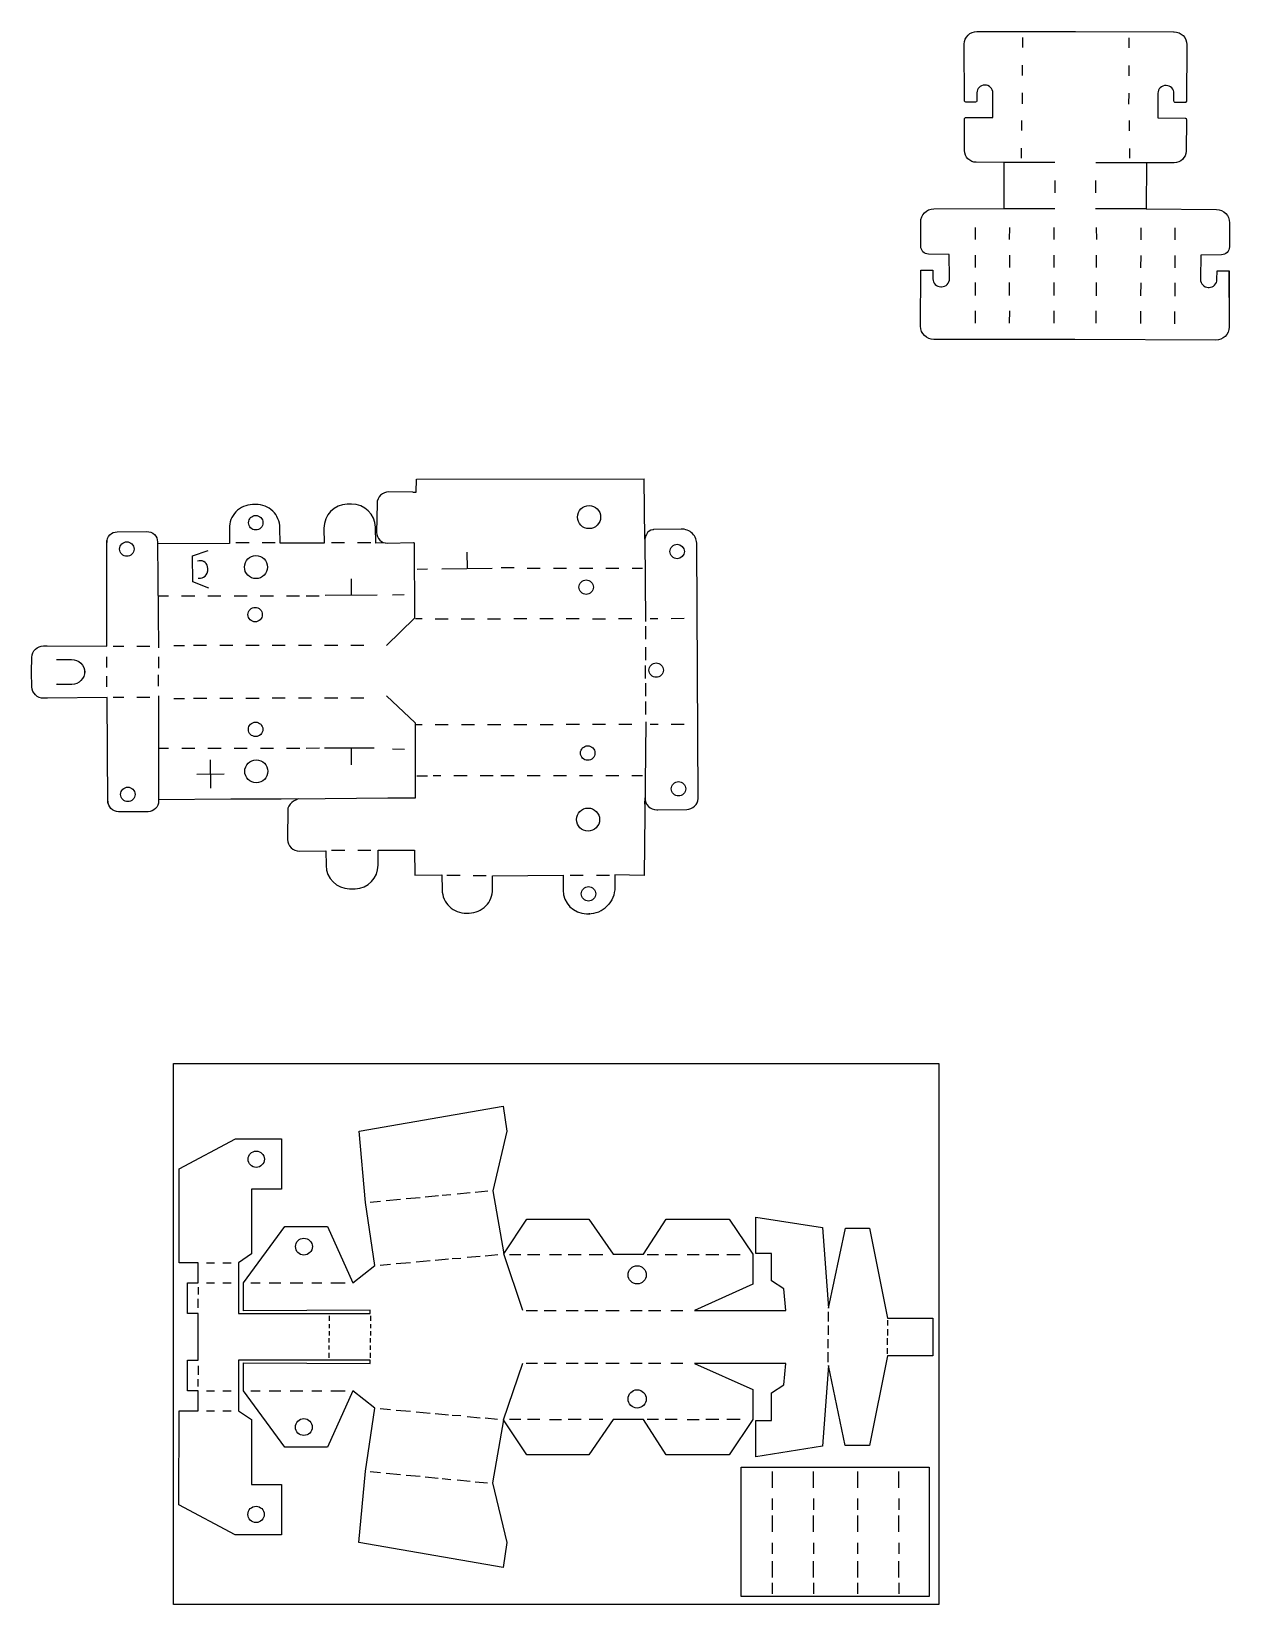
# Model space of a CAD drawing. Header units: millimetres. Extents: x -232 to 225, y 117 to 717.
import ezdxf

# ---------------------------------------------------------------- set-up
doc = ezdxf.new("R2010")
doc.units = ezdxf.units.MM
doc.layers.get('0').update_dxf_attribs({"linetype": 'CONTINUOUS'})

msp = doc.modelspace()

# ---------------------------------------------------------------- linework, layer by layer
for p, q in [((145.88, 714.61), (145.88, 710.78)), ((186.47, 714.51), (186.46, 710.68)), ((145.79, 704.05), (145.79, 700.1)), ((186.52, 703.95), (186.5, 700)), ((145.82, 693.46), (145.82, 689.3)), ((186.44, 693.36), (186.42, 689.2)), ((145.57, 682.95), (145.57, 679.1)), ((186.64, 682.85), (186.62, 679)), ((145.37, 672.37), (145.37, 668.6)), ((186.78, 672.27), (186.76, 668.5)), ((158.26, 666.92), (138.89, 666.92)), ((193.24, 666.79), (173.87, 666.79)), ((158.25, 660), (158.25, 655.38)), ((173.84, 659.96), (173.82, 655.34)), ((138.94, 649.31), (158.26, 649.31)), ((193.1, 649.18), (173.79, 649.18)), ((127.92, 642.1), (127.87, 637.57)), ((140.92, 642.1), (140.87, 637.57)), ((157.92, 642.1), (157.87, 637.57)), ((174.08, 642.06), (174.11, 637.53)), ((191.08, 641.98), (191.11, 637.44)), ((204.08, 641.92), (204.11, 637.38)), ((127.92, 631.59), (127.92, 626.86)), ((140.92, 631.59), (140.92, 626.86)), ((157.92, 631.59), (157.92, 626.86)), ((174.03, 631.55), (174.01, 626.83)), ((191.03, 631.46), (191.01, 626.74)), ((204.03, 631.4), (204.01, 626.68)), ((107.12, 615.62), (107.15, 625.82)), ((224.76, 615.33), (224.77, 625.53)), ((127.88, 621.15), (127.88, 616.1)), ((140.88, 621.15), (140.88, 616.1)), ((157.88, 621.15), (157.88, 616.1)), ((174.02, 621.11), (173.99, 616.06)), ((191.02, 621.03), (190.99, 615.98)), ((204.02, 620.96), (203.99, 615.92)), ((127.92, 610.3), (127.85, 605.58)), ((140.92, 610.3), (140.85, 605.58)), ((157.92, 610.3), (157.85, 605.58)), ((173.93, 610.26), (173.97, 605.54)), ((190.93, 610.18), (190.97, 605.46)), ((203.93, 610.11), (203.97, 605.39)), ((-85.21, 546.06), (1.58, 546.2)), ((1.83, 523.18), (1.58, 546.2)), ((-86.62, 541.15), (-95.77, 541.24)), ((-86.62, 541.15), (-85.32, 541.12)), ((-85.32, 541.12), (-85.21, 546.06)), ((-146.49, 536.43), (-147.8, 536.4)), ((-110.05, 536.52), (-111.69, 536.49)), ((-100.31, 536.79), (-100.45, 525.72)), ((-203.38, 482.44), (-203.37, 522.68)), ((-203.37, 522.68), (-203.37, 521.95)), ((-199.41, 526), (-188.09, 526.12)), ((-184.05, 522.12), (-184.05, 521.48)), ((-156.65, 527.22), (-156.53, 521.58)), ((-137.25, 521.71), (-137.35, 527.57)), ((-120.55, 527.39), (-120.48, 521.71)), ((-100.77, 521.71), (-100.91, 527.73)), ((1.83, 523.18), (2.15, 491.84)), ((5.04, 526.82), (4.95, 526.81)), ((5.12, 526.83), (5.04, 526.82)), ((5.2, 526.84), (5.12, 526.83)), ((15.71, 527.04), (5.2, 526.84)), ((-156.53, 521.58), (-184.05, 521.48)), ((-184.05, 521.48), (-183.72, 481.71)), ((-170.72, 516.81), (-164.68, 518.81)), ((-170.55, 506.98), (-170.72, 516.81)), ((-149.13, 521.75), (-154.13, 521.75)), ((-139.13, 521.75), (-144.13, 521.75)), ((-120.48, 521.71), (-137.25, 521.71)), ((-112.71, 521.75), (-117.71, 521.75)), ((-102.71, 521.75), (-107.71, 521.75)), ((-97.22, 521.74), (-100.77, 521.71)), ((-96.37, 521.67), (-86.53, 521.87)), ((-86.53, 521.87), (-86.17, 521.82)), ((-86.17, 521.82), (-85.99, 493.06)), ((-66.05, 518.26), (-65.94, 512)), ((22.14, 424.26), (21.73, 521.09)), ((-166.46, 514.68), (-166.52, 514.71)), ((-166.4, 514.65), (-166.46, 514.68)), ((-81.03, 511.74), (-85.03, 511.67)), ((-75.54, 511.84), (-56.34, 512.17)), ((-47.98, 512.32), (-52.98, 512.23)), ((-38.03, 512), (-43.03, 512)), ((-28.03, 512), (-33.03, 512)), ((-18.03, 512), (-23.03, 512)), ((-8.03, 512), (-13.03, 512)), ((1, 512), (-3.03, 512)), ((-164.45, 504.52), (-170.55, 506.98)), ((-110.12, 508.01), (-110.12, 501.75)), ((-183.88, 501.6), (-179.85, 501.6)), ((-174.85, 501.6), (-169.85, 501.6)), ((-164.85, 501.6), (-159.85, 501.6)), ((-154.85, 501.6), (-149.85, 501.6)), ((-144.85, 501.6), (-139.85, 501.6)), ((-134.85, 501.6), (-129.85, 501.6)), ((-127.35, 501.6), (-122.35, 501.6)), ((-100.2, 501.8), (-120.05, 501.7)), ((-94.39, 502.01), (-89.9, 502.06)), ((-85.99, 493.06), (-96.74, 482.61)), ((-83.15, 492.84), (-85.65, 492.84)), ((-78.15, 492.84), (-73.15, 492.84)), ((-68.15, 492.84), (-63.15, 492.84)), ((-58.15, 492.84), (-53.15, 492.84)), ((-43.15, 492.84), (-48.15, 492.84)), ((-33.15, 492.84), (-38.15, 492.84)), ((-23.15, 492.84), (-28.15, 492.84)), ((-18.15, 492.84), (-13.15, 492.84)), ((-3.15, 492.84), (-8.15, 492.84)), ((6.85, 492.84), (3.85, 492.84)), ((16.85, 492.88), (11.85, 492.86)), ((2.08, 490.02), (2.08, 485.02)), ((-227.51, 482.52), (-226.13, 482.51)), ((-226.13, 482.51), (-203.38, 482.44)), ((-196.94, 482.21), (-200.94, 482.21)), ((-186.94, 482.23), (-191.94, 482.22)), ((-187.91, 482.32), (-187.91, 482.28)), ((-177.81, 482.63), (-173.79, 482.65)), ((-165.31, 482.63), (-170.31, 482.63)), ((-155.31, 482.63), (-160.31, 482.63)), ((-145.31, 482.63), (-150.31, 482.63)), ((-135.31, 482.63), (-140.31, 482.63)), ((-125.31, 482.63), (-130.31, 482.63)), ((-115.31, 482.63), (-120.31, 482.63)), ((-105.31, 482.63), (-110.31, 482.63)), ((2.08, 482.02), (2.08, 477.02)), ((-232.14, 472.49), (-232.02, 478.12)), ((-222.57, 477.27), (-216.82, 477.31)), ((-203.46, 478.3), (-203.46, 474.25)), ((-183.74, 478.27), (-183.72, 473.96)), ((2.08, 470.02), (2.08, 475.02)), ((-231.98, 466.86), (-232.14, 472.49)), ((-211.78, 472.5), (-211.78, 472.79)), ((-211.78, 472.35), (-211.78, 472.64)), ((-203.41, 466.91), (-203.44, 470.96)), ((-183.7, 467.1), (-183.71, 471.41)), ((2.08, 468.3), (2.09, 463.3)), ((-226.05, 462.51), (-227.43, 462.5)), ((-203.3, 462.77), (-226.05, 462.51)), ((-216.78, 467.79), (-222.53, 467.79)), ((-222.04, 467.86), (-222.52, 467.79)), ((-202.97, 422.53), (-203.3, 462.77)), ((-196.93, 462.81), (-200.93, 462.82)), ((-186.93, 462.81), (-191.93, 462.81)), ((-187.89, 462.72), (-187.89, 462.76)), ((-183.64, 463.42), (-183.65, 423.82)), ((-177.8, 462.43), (-173.78, 462.42)), ((-165.3, 462.44), (-170.3, 462.44)), ((-155.3, 462.46), (-160.3, 462.45)), ((-145.3, 462.47), (-150.3, 462.47)), ((-135.3, 462.49), (-140.3, 462.48)), ((-125.3, 462.5), (-130.3, 462.5)), ((-115.3, 462.52), (-120.3, 462.51)), ((-105.3, 462.53), (-110.3, 462.52)), ((-96.67, 463.46), (-85.82, 453.09)), ((2.08, 461.3), (2.09, 456.3)), ((-85.82, 453.09), (-85.77, 424.34)), ((-83.12, 452.36), (-85.62, 452.35)), ((-73.12, 452.37), (-78.12, 452.36)), ((-63.12, 452.38), (-68.12, 452.38)), ((-53.12, 452.4), (-58.12, 452.39)), ((-43.12, 452.41), (-48.12, 452.41)), ((-33.12, 452.43), (-38.12, 452.42)), ((-23.12, 452.44), (-28.12, 452.44)), ((-13.12, 452.46), (-18.12, 452.45)), ((-3.12, 452.47), (-8.12, 452.47)), ((2.18, 453.49), (1.65, 394.87)), ((6.88, 452.49), (3.88, 452.48)), ((16.88, 452.46), (11.88, 452.47)), ((-183.84, 443.45), (-179.81, 443.46)), ((-174.81, 443.47), (-169.81, 443.47)), ((-164.81, 443.48), (-159.81, 443.49)), ((-163.93, 438.96), (-163.81, 428.27)), ((-154.81, 443.49), (-149.81, 443.5)), ((-144.81, 443.51), (-139.81, 443.52)), ((-134.81, 443.52), (-129.81, 443.53)), ((-127.31, 443.53), (-122.31, 443.54)), ((-101.34, 443.42), (-120.37, 443.5)), ((-110.07, 437.15), (-110.08, 443.41)), ((-94.35, 443.17), (-89.86, 443.12)), ((-169.1, 433.58), (-158.6, 433.65)), ((-81.1, 432.84), (-85.1, 432.84)), ((-75.95, 432.85), (-78.95, 432.85)), ((-65.95, 432.87), (-70.95, 432.86)), ((-55.95, 432.88), (-60.95, 432.87)), ((-48.05, 432.89), (-53.05, 432.89)), ((-38.05, 432.91), (-43.05, 432.9)), ((-28.05, 432.92), (-33.05, 432.92)), ((-18.05, 432.94), (-23.05, 432.93)), ((-8.05, 432.95), (-13.05, 432.95)), ((0.99, 432.97), (-3.05, 432.96)), ((-202.97, 423.26), (-202.97, 422.53)), ((-156.13, 424.01), (-183.65, 423.82)), ((-183.65, 423.82), (-183.65, 423.24)), ((-183.31, 423.78), (-183.31, 423.78)), ((-136.86, 424.03), (-156.13, 424.01)), ((-120.09, 424.17), (-136.86, 424.03)), ((-134.39, 420.51), (-134.41, 408.66)), ((-134.36, 420.59), (-134.39, 420.51)), ((-96.24, 424.33), (-120.09, 424.17)), ((-86.41, 424.34), (-96.24, 424.33)), ((-85.77, 424.34), (-86.41, 424.34)), ((1.9, 422.12), (1.92, 424.46)), ((6.81, 419.93), (17.84, 420.12)), ((-187.66, 419.21), (-198.98, 419.24)), ((6.38, 419.92), (6.75, 419.92)), ((6.75, 419.92), (6.8, 419.93)), ((6.8, 419.93), (6.81, 419.93)), ((-129.87, 404.16), (-119.8, 404.25)), ((-119.8, 404.25), (-119.75, 398.73)), ((-112.62, 404.4), (-117.62, 404.4)), ((-102.62, 404.4), (-107.62, 404.4)), ((-99.92, 404.51), (-86.03, 404.57)), ((-99.9, 398.87), (-99.92, 404.51)), ((-86.03, 404.57), (-85.92, 394.99)), ((-85.92, 394.99), (-75.55, 395.11)), ((-75.55, 395.11), (-75.46, 389.37)), ((-68.62, 394.9), (-73.62, 394.9)), ((-63.62, 394.9), (-58.62, 394.9)), ((-56.3, 394.81), (-29.34, 394.96)), ((-56.25, 389.66), (-56.3, 394.81)), ((-29.34, 394.96), (-29.31, 389.27)), ((-21.62, 394.9), (-26.62, 394.9)), ((-11.62, 394.9), (-16.62, 394.9)), ((-9.63, 395.13), (-9.6, 390.36)), ((1.65, 394.87), (-9.63, 395.13)), ((-110.81, 389.81), (-109.87, 389.8)), ((-109.87, 389.8), (-108.65, 389.83)), ((-66.2, 380.53), (-65.15, 380.56)), ((-20.42, 380.32), (-19.11, 380.31)), ((-19.11, 380.31), (-19.56, 380.3)), ((-102.95, 270.29), (-99.03, 270.66)), ((-96.81, 270.9), (-91.38, 271.39)), ((-89.2, 271.62), (-83.84, 272.1)), ((-81.95, 272.31), (-76.91, 272.8)), ((-75.5, 272.94), (-72.19, 273.26)), ((-69.74, 273.48), (-64.78, 273.96)), ((-62.91, 274.15), (-58.1, 274.58)), ((-165.42, 247.15), (-162.27, 247.15)), ((-159.12, 247.15), (-155.97, 247.15)), ((-99.1, 246.28), (-95.18, 246.65)), ((-92.99, 246.83), (-87.57, 247.32)), ((-85.39, 247.48), (-80.02, 247.96)), ((-78.13, 248.17), (-73.07, 248.62)), ((-71.69, 248.79), (-68.3, 248.95)), ((-65.93, 249.24), (-60.96, 249.73)), ((-59.09, 249.82), (-54.28, 250.25)), ((-44.63, 228.89), (-51.99, 250.51)), ((-49.76, 250.31), (-45.4, 250.31)), ((-42.9, 250.31), (-38.23, 250.31)), ((-34.45, 250.37), (-29.89, 250.37)), ((-27.38, 250.33), (-22.4, 250.33)), ((-19.33, 250.33), (-14.2, 250.33)), ((2.72, 250.31), (7.08, 250.31)), ((9.58, 250.31), (14.25, 250.31)), ((18.03, 250.37), (22.59, 250.37)), ((25.1, 250.33), (30.08, 250.33)), ((33.15, 250.33), (38.28, 250.33)), ((-168.57, 237.86), (-168.57, 235.01)), ((-165.42, 239.45), (-162.27, 239.45)), ((-159.13, 239.45), (-155.98, 239.45)), ((-148.41, 239.54), (-144.86, 239.54)), ((-141.49, 239.54), (-137.01, 239.54)), ((-133.45, 239.54), (-128.61, 239.54)), ((-125.23, 239.54), (-121.42, 239.54)), ((-117.88, 239.54), (-112.52, 239.54)), ((-168.5, 230), (-168.5, 233.37)), ((-43.46, 228.9), (-39.1, 228.9)), ((-36.6, 228.9), (-31.93, 228.9)), ((-28.16, 228.96), (-23.59, 228.96)), ((-21.09, 228.92), (-16.1, 228.92)), ((-13.04, 228.92), (-7.91, 228.92)), ((-3.58, 228.9), (0.79, 228.9)), ((3.28, 228.9), (7.95, 228.9)), ((11.73, 228.96), (16.29, 228.96)), ((71.86, 228.46), (71.86, 224.75)), ((-118.52, 226.85), (-118.52, 224.99)), ((-118.52, 223.79), (-118.52, 222.17)), ((-102.84, 226.85), (-102.84, 224.99)), ((-102.84, 223.79), (-102.84, 222.17)), ((71.86, 223.22), (71.86, 219.67)), ((94.49, 225.29), (94.49, 223.22)), ((-118.52, 221.1), (-118.52, 219.44)), ((-118.52, 216.7), (-118.52, 218.36)), ((-102.84, 221.1), (-102.84, 219.44)), ((-102.84, 216.7), (-102.84, 218.36)), ((71.86, 214.53), (71.86, 218.07)), ((94.44, 221.84), (94.44, 219.38)), ((94.44, 215.9), (94.44, 218.36)), ((-118.52, 214.01), (-118.52, 215.63)), ((-118.52, 210.95), (-118.52, 212.81)), ((-102.84, 214), (-102.84, 215.63)), ((-102.84, 210.95), (-102.84, 212.81)), ((71.86, 209.28), (71.86, 212.99)), ((94.49, 212.45), (94.49, 214.52)), ((-168.5, 207.82), (-168.5, 204.45)), ((-52, 187.28), (-44.63, 208.89)), ((-43.47, 208.88), (-39.1, 208.88)), ((-36.61, 208.88), (-31.94, 208.88)), ((-28.16, 208.82), (-23.6, 208.82)), ((-21.09, 208.86), (-16.1, 208.85)), ((-13.04, 208.85), (-7.91, 208.85)), ((-3.58, 208.87), (0.78, 208.87)), ((3.28, 208.87), (7.95, 208.86)), ((11.73, 208.81), (16.29, 208.8)), ((-168.57, 199.96), (-168.57, 202.8)), ((-165.43, 198.36), (-162.28, 198.36)), ((-159.13, 198.36), (-155.98, 198.36)), ((-148.41, 198.27), (-144.87, 198.27)), ((-141.49, 198.27), (-137.01, 198.26)), ((-133.45, 198.26), (-128.62, 198.26)), ((-125.24, 198.26), (-121.43, 198.26)), ((-117.88, 198.26), (-112.52, 198.26)), ((-165.43, 190.67), (-162.28, 190.67)), ((-159.13, 190.66), (-155.98, 190.66)), ((-99.11, 191.52), (-95.19, 191.15)), ((-93, 190.96), (-87.57, 190.48)), ((-85.4, 190.31), (-80.03, 189.83)), ((-78.14, 189.61), (-73.08, 189.17)), ((-71.69, 188.99), (-68.3, 188.83)), ((-65.94, 188.54), (-60.97, 188.06)), ((-59.1, 187.96), (-54.29, 187.53)), ((-49.77, 187.47), (-45.4, 187.47)), ((-42.91, 187.47), (-38.24, 187.47)), ((-34.46, 187.41), (-29.9, 187.41)), ((-27.39, 187.45), (-22.4, 187.44)), ((-19.34, 187.44), (-14.21, 187.44)), ((2.71, 187.45), (7.08, 187.45)), ((9.57, 187.45), (14.24, 187.45)), ((18.02, 187.39), (22.58, 187.39)), ((25.09, 187.43), (30.08, 187.43)), ((33.14, 187.43), (38.27, 187.43)), ((-102.97, 167.51), (-99.05, 167.14)), ((-96.82, 166.89), (-91.4, 166.4)), ((-89.22, 166.17), (-83.85, 165.69)), ((-81.96, 165.47), (-76.93, 164.99)), ((-75.52, 164.85), (-72.2, 164.53)), ((-69.76, 164.31), (-64.8, 163.82)), ((-62.92, 163.63), (-58.11, 163.21)), ((50.39, 167.52), (50.39, 161.29)), ((66.13, 167.52), (66.13, 161.29)), ((82.93, 167.52), (82.93, 161.29)), ((98.67, 167.52), (98.67, 161.29)), ((50.45, 157.17), (50.45, 152.95)), ((66.19, 157.17), (66.19, 152.95)), ((82.98, 157.17), (82.98, 152.95)), ((98.73, 157.17), (98.73, 152.95)), ((50.39, 150.73), (50.39, 144.5)), ((66.13, 150.73), (66.13, 144.5)), ((82.93, 150.73), (82.93, 144.5)), ((98.67, 150.73), (98.67, 144.5)), ((50.45, 140.37), (50.45, 136.15)), ((66.19, 140.37), (66.19, 136.15)), ((82.98, 140.37), (82.98, 136.15)), ((98.73, 140.37), (98.73, 136.15)), ((50.39, 133.26), (50.39, 127.03)), ((66.13, 133.26), (66.13, 127.03)), ((82.93, 133.26), (82.93, 127.03)), ((98.67, 133.26), (98.67, 127.03)), ((50.45, 125.05), (50.45, 120.83)), ((66.19, 125.05), (66.19, 120.83)), ((82.98, 125.05), (82.98, 120.83)), ((98.73, 125.05), (98.73, 120.83))]:
    msp.add_line(p, q)
for points in [[(203.73, 693.26, 0.410602), (200.77, 696.26), (200.66, 696.26, 0.200099), (198.51, 695.4, 0.200085), (197.62, 693.28), (197.57, 683.88), (207.96, 683.83, -0.199652), (208.31, 683.68, -0.199675), (208.45, 683.32), (208.33, 671.23, -0.411397), (203.82, 666.78), (193.24, 666.79), (193.1, 649.18), (219.96, 648.93, -0.413447), (224.92, 643.9), (224.86, 634.67, -0.40873), (221.9, 631.69), (214.02, 631.59), (213.84, 622.66), (213.83, 622.32, 0.201293), (214.69, 620.16, 0.201294), (216.82, 619.26), (217.11, 619.26, 0.413645), (220.13, 622.23), (220.16, 625.59), (224.77, 625.58), (224.74, 604.11, -0.199294), (223.26, 600.57, -0.199293), (219.71, 599.12), (165.9, 599.37), (112.08, 599.38, -0.199294), (108.54, 600.85, -0.199295), (107.08, 604.4), (107.15, 625.87), (111.76, 625.85), (111.77, 622.5, 0.413645), (114.78, 619.51), (115.07, 619.51, 0.201297), (117.21, 620.4, 0.201294), (118.08, 622.56), (118.07, 622.9), (117.94, 631.83), (110.06, 631.96, -0.408729), (107.11, 634.96), (107.09, 644.19, -0.413448), (112.07, 649.2), (138.94, 649.31), (138.89, 666.92), (128.3, 666.96, -0.411398), (123.82, 671.44), (123.75, 683.53, -0.199664), (123.9, 683.88, -0.199696), (124.25, 684.03), (134.63, 684.03), (134.64, 693.43, 0.200086), (133.75, 695.56, 0.200088), (131.61, 696.43), (131.5, 696.43, 0.410604), (128.53, 693.44), (128.52, 690.44, -0.198985), (128.37, 690.08, -0.198951), (128.01, 689.94), (124.28, 689.95, -0.199178), (123.92, 690.1, -0.199188), (123.78, 690.46), (123.78, 690.36), (123.74, 712.07, -0.199875), (125.16, 715.48, -0.199873), (128.57, 716.88), (128.84, 716.88), (166.18, 716.81), (203.52, 716.69), (203.8, 716.69, -0.199878), (207.2, 715.28, -0.199878), (208.6, 711.86), (208.46, 690.16), (208.46, 690.25, -0.199224), (208.31, 689.9, -0.199225), (207.96, 689.75), (204.22, 689.75, -0.198959), (203.87, 689.9, -0.198986), (203.72, 690.25)], [(-19.41, 536.01, -0.414209), (-15.01, 531.61, -0.414209), (-19.41, 527.21, -0.41421), (-23.81, 531.61, -0.414209)], [(-143.83, 529.47, -0.414214), (-146.58, 526.72, -0.414214), (-149.33, 529.47, -0.414214), (-146.58, 532.22, -0.414214)], [(-195.77, 516.67, -0.414214), (-198.52, 519.42, -0.414214), (-195.77, 522.17, -0.414214), (-193.02, 519.42, -0.414214)], [(-150.89, 512.56, -0.41421), (-146.49, 516.96, -0.41421), (-142.09, 512.56, -0.414211), (-146.49, 508.16, -0.414215)], [(11.43, 518.5, -0.414214), (14.18, 521.25, -0.414212), (16.93, 518.5, -0.414212), (14.18, 515.75, -0.414214)], [(-23.28, 504.87, -0.414214), (-20.53, 507.62, -0.414214), (-17.78, 504.87, -0.414214), (-20.53, 502.12, -0.414214)], [(-144.07, 494.4, -0.414214), (-146.82, 491.65, -0.414214), (-149.57, 494.4, -0.414214), (-146.82, 497.15, -0.414214)], [(6.17, 470.49, -0.414214), (3.42, 473.24, -0.414214), (6.17, 475.99, -0.414214), (8.92, 473.24, -0.414214)], [(-146.62, 453.4, -0.414214), (-143.87, 450.65, -0.414214), (-146.62, 447.9, -0.414214), (-149.37, 450.65, -0.414214)], [(-17.19, 441.62, -0.414214), (-19.94, 438.87, -0.414214), (-22.69, 441.62, -0.414214), (-19.94, 444.37, -0.414214)], [(-150.77, 434.63, -0.41421), (-146.37, 439.03, -0.41421), (-141.97, 434.63, -0.414211), (-146.37, 430.23, -0.414212)], [(-192.64, 425.85, -0.414214), (-195.39, 423.1, -0.414214), (-198.14, 425.85, -0.414214), (-195.39, 428.6, -0.414214)], [(17.46, 427.97, -0.414214), (14.71, 425.22, -0.414214), (11.96, 427.97, -0.414214), (14.71, 430.72, -0.414214)], [(-19.81, 411.82, -0.414214), (-24.21, 416.22, -0.414211), (-19.81, 420.62, -0.414211), (-15.41, 416.22, -0.414218)], [(-22.39, 387.91, -0.414214), (-19.64, 390.66, -0.414214), (-16.89, 387.91, -0.414214), (-19.64, 385.16, -0.414214)]]:
    msp.add_lwpolyline(points, format="xyb", close=True)
for points in [[(114, 116.77), (-178, 116.77), (-178, 323.23), (114, 323.23)], [(34.08, 263.84), (43.12, 250.4), (43.12, 238.96), (20.79, 228.98), (55.6, 228.98), (54.88, 237.16), (50.15, 240.2), (50.15, 250.72), (44.2, 250.72), (44.2, 264.57), (69.65, 260.61), (71.92, 229.82), (78.36, 260.34), (87.61, 260.34), (94.42, 226.06), (111.75, 226.06), (111.75, 218.87), (111.75, 211.67), (94.41, 211.67), (87.6, 177.4), (78.34, 177.4), (71.91, 207.92), (69.63, 177.13), (44.19, 173.18), (44.19, 187.03), (50.14, 187.03), (50.14, 197.55), (54.87, 200.6), (55.6, 208.78), (20.79, 208.78), (43.12, 198.79), (43.11, 187.36), (34.06, 173.92), (9.94, 173.93), (1.3, 187.36), (-10.22, 187.36), (-19.47, 173.93), (-43.22, 173.94), (-52, 187.28), (-56.2, 163.14), (-50.83, 140.47), (-52.24, 130.87), (-107.2, 140.48), (-104.67, 167.61), (-101.13, 191.69), (-109.54, 198.25), (-119.18, 176.84), (-135.51, 176.84), (-151.28, 198.27), (-151.28, 208.92), (-102.93, 208.68), (-102.93, 209.98), (-153.13, 209.99), (-153.13, 190.7), (-148.2, 187.3), (-148.21, 162.59), (-136.74, 162.58), (-136.75, 143.36), (-154.38, 143.36), (-175.86, 154.77), (-175.85, 190.67), (-168.58, 190.67), (-168.58, 198.36), (-172.59, 198.36), (-172.59, 209.98), (-168.5, 209.98), (-168.5, 218.91), (-168.5, 227.83), (-172.59, 227.83), (-172.59, 239.45), (-168.57, 239.45), (-168.57, 247.15), (-175.84, 247.15), (-175.84, 283.04), (-154.36, 294.45), (-136.73, 294.45), (-136.73, 275.22), (-148.19, 275.22), (-148.19, 250.51), (-153.12, 247.11), (-153.12, 227.81), (-102.93, 227.81), (-102.93, 229.12), (-151.27, 228.88), (-151.27, 239.54), (-135.5, 260.96), (-119.16, 260.96), (-109.53, 239.55), (-101.12, 246.11), (-104.66, 270.19), (-107.18, 297.32), (-52.21, 306.91), (-50.81, 297.32), (-56.19, 274.65), (-51.99, 250.51), (-43.21, 263.84), (-19.45, 263.84), (-10.21, 250.41), (1.3, 250.41), (9.95, 263.84)], [(38.63, 119.9), (38.63, 169.19), (110.32, 169.19), (110.32, 119.9)]]:
    msp.add_lwpolyline(points, close=True)
for centre, radius in [((-146.41, 286.66), 3.11), ((-128.2, 253.31), 3.21), ((-1.06, 242.55), 3.47), ((-1.07, 195.22), 3.47), ((-128.22, 184.48), 3.21), ((-146.45, 151.15), 3.11)]:
    msp.add_circle(centre, radius)
for centre, radius, start, end in [((-95.81, 536.74), 4.5, 89.43438, 179.27977), ((-147.65, 527.4), 9, 90.94493, 136.07516), ((-146.35, 527.43), 9, 0.94479, 90.94486), ((-111.55, 527.5), 9, 90.89374, 180.65739), ((-109.91, 527.52), 9, 1.30586, 90.89351), ((-147.65, 527.4), 9, 136.07489, 181.20627), ((-96.45, 525.67), 4, 179.27775, 225.24379), ((-96.45, 525.67), 4, 225.24349, 271.20525), ((10.39, 521.05), 8.83, 153.45554, 166.02743), ((5.35, 523.71), 3.13, 97.20636, 155.71432), ((15.84, 521.07), 5.98, 45.4164, 91.23891), ((15.78, 521.18), 5.94, -0.86482, 44.28717), ((-167.91, 510.98), 3.98, 69.55957, 102.45836), ((-167.69, 512.24), 2.74, 10.50178, 61.84547), ((-169.11, 511.7), 4.24, -30.75814, 14.16214), ((-168.05, 513.61), 5.29, 264.53785, 273.71297), ((-167.76, 511.1), 2.77, 270.9145, 325.52233), ((-129.78, 418.94), 4.87, 118.99402, 160.21876), ((-125.92, 413.15), 11.82, 112.3176, 121.77179), ((6.42, 424.42), 4.5, 179.48224, 269.48277), ((17.95, 424.31), 4.19, 268.43209, 313.90624), ((17.95, 424.31), 4.19, 313.90755, 359.38059), ((-129.91, 408.66), 4.5, 179.92445, 225.21569), ((-129.91, 408.66), 4.5, 225.21689, 270.50932), ((-110.75, 398.81), 9, 180.50861, 269.63439), ((-108.9, 398.83), 9, -88.41317, 0.2588), ((-66.46, 389.53), 9, 180.99071, 226.30108), ((-65.25, 389.56), 9, -89.34583, 0.65452), ((-20.31, 389.32), 9, 180.29956, 269.27562), ((-66.46, 389.53), 9, 226.30014, 271.61076), ((-19.6, 390.3), 10, 270.20701, 315.25332)]:
    msp.add_arc(centre, radius, start, end)
at = {"extrusion": (0, 0, -1)}
for centre, radius, start, end in [((199.37, 522), 4, -0.66248, 44.36276), ((199.37, 522), 4, 44.36267, 89.38703), ((188.05, 522.12), 4, 89.38908, 134.65868), ((188.05, 522.12), 4, 134.66121, 179.93313), ((227.52, 478.02), 4.5, 1.23348, 90.19465), ((216.78, 472.31), 5, 89.52935, 134.52899), ((216.78, 472.31), 5, 134.52898, 179.5299), ((216.78, 472.79), 5, 180.00951, 270.00825), ((216.65, 472.6), 4.86, 179.52336, 181.2287), ((227.48, 467), 4.5, 269.34293, 358.30288), ((198.97, 423.24), 4, -44.82575, 0.20149), ((198.97, 423.24), 4, 270.15267, 315.17391), ((187.65, 423.21), 4, 224.87867, 270.15099), ((187.65, 423.21), 4, 179.60811, 224.87823), ((19.6, 390.3), 10, 179.70077, 224.74671)]:
    msp.add_arc(centre, radius, start, end, dxfattribs=at)

doc.saveas('drawing.dxf')
